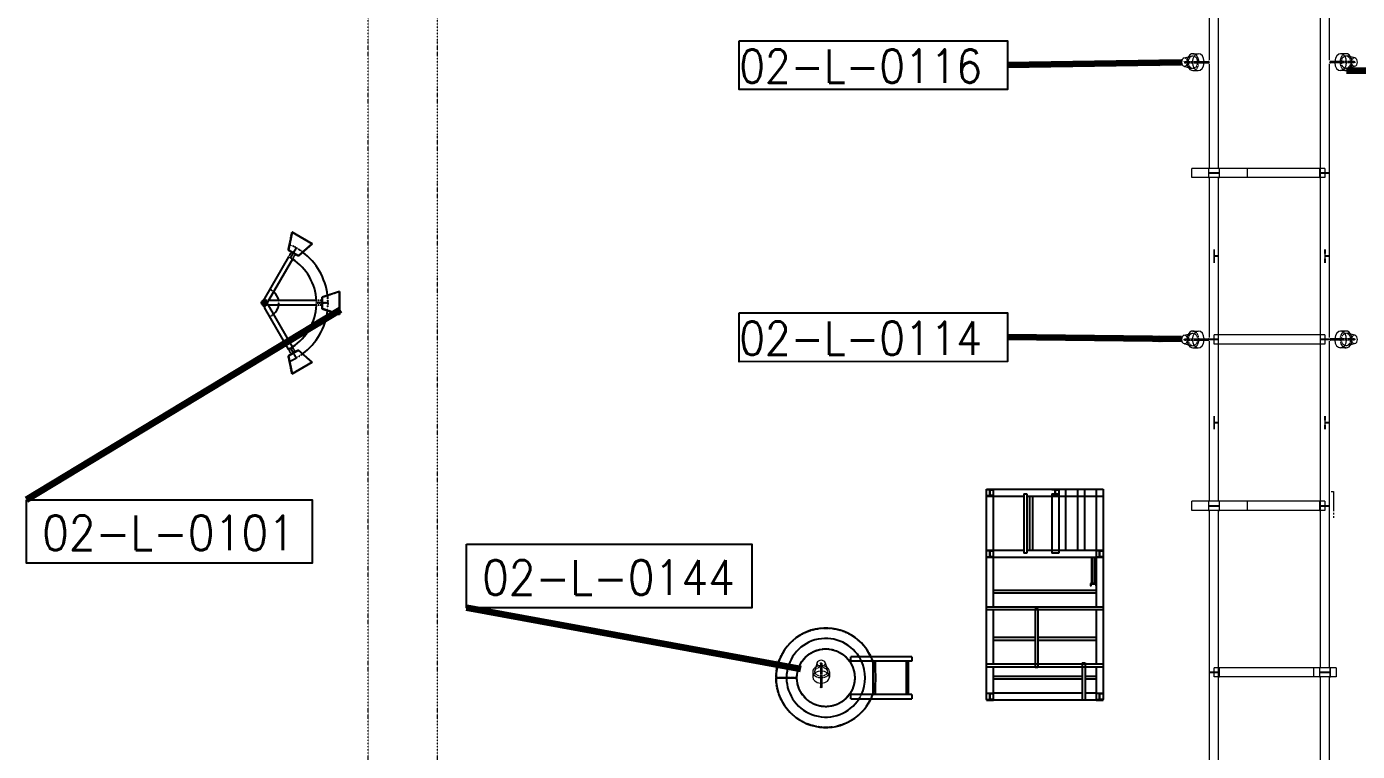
# Model space of a CAD drawing. Header units: inches. Extents: x 19 to 689223, y 34 to 210034.
# Drawn here: x 124564 to 147594, y 136573 to 149116 of the extents above; entities that cross this region are included whole.
import ezdxf

# ---------------------------------------------------------------- set-up
doc = ezdxf.new("R2010")
doc.units = ezdxf.units.IN
doc.header["$MEASUREMENT"] = 0
for name, pattern in [('CABLEROUTEALL-EMBED 1_DWG$0$HIDDEN2', [0.1875, 0.125, -0.0625]), ('DIVIDE2', [0.625, 0.25, -0.125, 0, -0.125, 0, -0.125]), ('LIGHTINGLAYOUTPROGRESSUNIT-EMBED 1_DWG$0$HIDDEN2', [0.1875, 0.125, -0.0625])]:
    doc.linetypes.add(name, pattern=pattern)
for name, color, linetype in [('_Auto', 7, 'Continuous'), ('CABLEROUTEALL-EMBED 1_DWG$0$DwgTemplate', 7, 'Continuous'), ('Pointers', 136, 'Continuous'), ('照明平面设备层', 1, 'Continuous')]:
    doc.layers.add(name, color=color, linetype=linetype)
for name, color, linetype, lineweight in [('Layout', 6, 'Continuous', 20), ('Pipe Rack Lighting', 1, 'Continuous', 5), ('REV.C CLOUD', 2, 'Continuous', 20)]:
    doc.layers.add(name, color=color, linetype=linetype, lineweight=lineweight)
doc.styles.add('HZTXT', font='txt_qlt.shx', dxfattribs={"width": 0.7, "bigfont": 'hztxt.shx'})
doc.styles.get("Standard").update_dxf_attribs({"font": 'arial.ttf'})
doc.dimstyles.new('ANSI_L', dxfattribs={"dimtxt": 0.18, "dimasz": 0.18, "dimexe": 0.18, "dimexo": 0.0625, "dimgap": 0.09, "dimtad": 0, "dimtih": 1, "dimtoh": 1, "dimdec": 4, "dimzin": 0, "dimdsep": 46, "dimtxsty": 'Standard', "dimcen": 0.09, "dimadec": 0, "dimazin": 0, "dimtfac": 1, "dimtdec": 4, "dimtofl": 0, "dimtmove": 0, "dimatfit": 3, "dimfxl": 1, "dimtolj": 1, "dimtzin": 0, "dimarcsym": 0})
doc.dimstyles.new('ISO-25', dxfattribs={"dimtxt": 1000, "dimasz": 2.5, "dimexe": 1.25, "dimexo": 0.625, "dimtad": 1, "dimlfac": 1.016, "dimtxsty": 'HZTXT', "dimcen": 2.5, "dimclrd": 4, "dimclre": 4, "dimclrt": 4, "dimadec": 4, "dimazin": 0, "dimtfac": 1, "dimtmove": 0, "dimatfit": 3, "dimfxl": 1, "dimlwd": -1, "dimlwe": -1, "dimarcsym": 0})

# ---------------------------------------------------------------- blocks, each defined once
blk = doc.blocks.new('Tower Light Type 2')
at = {"layer": '照明平面设备层', "color": 1, "linetype": 'CABLEROUTEALL-EMBED 1_DWG$0$HIDDEN2'}
for p, q in [((-401, 2598), (399, 2598)), ((399, 2598), (-401, 2598)), ((-201, 1998), (-401, 2598)), ((-201, 1998), (-401, 2598)), ((399, 2598), (199, 1998)), ((399, 2598), (199, 1998)), ((199, 1998), (-201, 1998)), ((-201, 1998), (199, 1998)), ((80, 2000), (-80, 2000)), ((-80, 2000), (0, 2000)), ((80, 2000), (-80, 2000)), ((-80, 2000), (0, 2000)), ((-80, 2000), (-80, 1798)), ((0, 2200), (0, 1998)), ((0, 1800), (0, 2200)), ((0, 2200), (0, 1998)), ((0, 1800), (0, 2200)), ((0, 2000), (80, 2000)), ((0, 2000), (80, 2000)), ((80, 2000), (80, 1798)), ((-2452, 954), (-2052, 1646)), ((-2052, 1646), (-2452, 954)), ((-2052, 1646), (-1632, 1173)), ((-2052, 1646), (-1632, 1173)), ((0, 1817), (0, 1800)), ((0, 1817), (0, 1800)), ((1632, 1173), (2052, 1646)), ((1632, 1173), (2052, 1646)), ((2052, 1646), (2452, 954)), ((2452, 954), (2052, 1646)), ((-1832, 827), (-2452, 954)), ((-1832, 827), (-2452, 954)), ((-1732, 1000), (-1905, 1100)), ((-1905, 1100), (-1732, 1000)), ((-1732, 1000), (-1905, 1100)), ((-1905, 1100), (-1732, 1000)), ((-1632, 1173), (-1832, 827)), ((-1832, 827), (-1632, 1173)), ((-1692, 1069), (-1772, 931)), ((-1692, 1069), (-1772, 931)), ((-1772, 931), (-1597, 830)), ((-1732, 1000), (-1559, 900)), ((-1732, 1000), (-1559, 900)), ((-1692, 1069), (-1517, 968)), ((1692, 1069), (1517, 968)), ((1559, 900), (1905, 1100)), ((1559, 900), (1905, 1100)), ((1772, 931), (1597, 830)), ((1832, 827), (1632, 1173)), ((1632, 1173), (1832, 827)), ((1692, 1069), (1772, 931)), ((1692, 1069), (1772, 931)), ((1905, 1100), (1732, 1000)), ((1905, 1100), (1732, 1000)), ((2452, 954), (1832, 827)), ((2452, 954), (1832, 827)), ((-1559, 900), (-1573, 908)), ((-1559, 900), (-1573, 908)), ((1573, 908), (1559, 900)), ((1573, 908), (1559, 900)), ((-160, 0), (-40, 69)), ((-160, 0), (-40, -69)), ((-80, 139), (40, 69)), ((-80, 139), (-80, 0)), ((80, 0), (-80, 0)), ((-80, 0), (0, 0)), ((0, 0), (-80, 0)), ((-80, 0), (80, 0)), ((80, 139), (-40, 69)), ((40, 69), (-40, -69)), ((-40, -69), (40, 69)), ((40, -69), (-40, 69)), ((-40, 69), (0, 0)), ((0, 0), (-40, 69)), ((-40, 69), (40, -69)), ((-40, -69), (0, 0)), ((0, 0), (-40, -69)), ((0, 0), (40, 69)), ((40, 69), (0, 0)), ((0, 0), (80, 0)), ((80, 0), (0, 0)), ((0, 0), (40, -69)), ((40, -69), (0, 0)), ((160, 0), (40, 69)), ((160, 0), (40, -69)), ((80, 139), (80, 0))]:
    blk.add_line(p, q, dxfattribs=at)
at = {"layer": '照明平面设备层', "color": 1, "linetype": 'Continuous'}
for p, q in [((399, 2598), (-401, 2598)), ((-401, 2598), (399, 2598)), ((-401, 2598), (-201, 1998)), ((-401, 2598), (-201, 1998)), ((199, 1998), (399, 2598)), ((399, 2598), (199, 1998)), ((-201, 1998), (199, 1998)), ((199, 1998), (-201, 1998)), ((0, 1998), (0, 1817)), ((0, 1998), (0, 1817)), ((-2052, 1646), (-2452, 954)), ((-2452, 954), (-2052, 1646)), ((-1632, 1173), (-2052, 1646)), ((-2052, 1646), (-1632, 1173)), ((-80, 1798), (-80, 139)), ((80, 1798), (80, 139)), ((2052, 1646), (1632, 1173)), ((2052, 1646), (1632, 1173)), ((2452, 954), (2052, 1646)), ((2052, 1646), (2452, 954)), ((-2452, 954), (-1832, 827)), ((-2452, 954), (-1832, 827)), ((-1832, 827), (-1632, 1173)), ((-1632, 1173), (-1832, 827)), ((-1573, 908), (-1732, 1000)), ((-1573, 908), (-1732, 1000)), ((-1517, 968), (-80, 139)), ((1517, 968), (80, 139)), ((1732, 1000), (1573, 908)), ((1732, 1000), (1573, 908)), ((1632, 1173), (1832, 827)), ((1832, 827), (1632, 1173)), ((1832, 827), (2452, 954)), ((2452, 954), (1832, 827)), ((-1597, 830), (-160, 0)), ((1597, 830), (160, 0))]:
    blk.add_line(p, q, dxfattribs=at)
blk.add_circle((0, 0), 100, dxfattribs=at)
blk.add_circle((0, 0), 100, dxfattribs=at)
for radius, start, end in [(2200, 96.8607, 143.1743), (2200, 36.8257, 83.1804), (1800, 92.5473, 147.4527), (1800, 32.5473, 87.4527), (500, 99.2069, 140.7931), (500, 99.2069, 140.7931), (500, 39.2069, 80.7931), (500, 39.2069, 80.7931)]:
    blk.add_arc((0, 0), radius, start, end, dxfattribs=at)
at = {"layer": '照明平面设备层', "color": 1, "linetype": 'CABLEROUTEALL-EMBED 1_DWG$0$HIDDEN2'}
for radius, start, end in [(2200, 90, 96.8607), (2200, 83.1804, 90), (1800, 90, 92.5473), (1800, 87.4527, 90), (2200, 150, 156.8257), (2200, 143.1743, 150), (1800, 147.4527, 150), (1800, 30, 32.5473), (2200, 30, 36.8257), (2200, 23.1743, 30), (1800, 150, 152.5473), (500, 80.7931, 99.2069), (500, 80.7931, 99.2069), (1800, 27.4527, 30), (500, 140.7931, 159.2069), (500, 140.7931, 159.2069), (500, 20.7931, 39.2069), (500, 20.7931, 39.2069)]:
    blk.add_arc((0, 0), radius, start, end, dxfattribs=at)

msp = doc.modelspace()

# ---------------------------------------------------------------- linework, layer by layer
at = {"layer": '_Auto', "color": 7, "linetype": 'Continuous'}
for points in [[(136897.6876, 148870.8771), (141538.6789, 148871.6437), (141538.6789, 148028.8119), (136897.6876, 148028.0452)], [(136897.6876, 144159.7326), (141538.6789, 144160.4992), (141538.6789, 143317.6674), (136897.6876, 143316.9008)], [(124563.9424, 140928.7233), (129502.9668, 140928.7233), (129502.9668, 139831.1623), (124563.9424, 139831.1623)], [(132176.5625, 140156.1605), (137115.5869, 140156.1605), (137115.5869, 139058.5995), (132176.5625, 139058.5995)]]:
    msp.add_lwpolyline(points, close=True, dxfattribs=at)
at = {"layer": 'CABLEROUTEALL-EMBED 1_DWG$0$DwgTemplate', "color": 9, "linetype": 'Continuous'}
for p, q in [((141177.3355, 141101.0364), (141177.3355, 141109.6755)), ((141177.3355, 141109.6755), (141297.322, 141109.6755)), ((141177.3355, 141109.6755), (142425.1949, 141109.6755)), ((141177.3355, 140989.689), (141177.3355, 141109.6755)), ((141177.3355, 139071.3452), (141177.3355, 141109.6755)), ((141177.3355, 141109.6755), (141297.322, 141109.6755)), ((141234.2091, 141101.0364), (141177.3355, 141101.0364)), ((141177.3355, 140998.328), (141234.2091, 140998.328)), ((141177.3355, 140998.328), (141177.3355, 140989.689)), ((141177.3355, 140989.689), (141297.322, 140989.689)), ((141177.3355, 140989.689), (141823.8227, 140989.689)), ((141234.2091, 140998.328), (141234.2091, 141101.0364)), ((141240.4484, 141101.0364), (141297.322, 141101.0364)), ((141240.4484, 140998.328), (141240.4484, 141101.0364)), ((141297.322, 140998.328), (141240.4484, 140998.328)), ((141297.322, 141109.6755), (141297.322, 141101.0364)), ((141297.322, 139071.3452), (141297.322, 141109.6755)), ((141297.322, 140989.689), (141297.322, 140998.328)), ((141823.8227, 141028.3688), (141823.8227, 140005.7634)), ((141823.8227, 141028.3688), (141874.6969, 141028.3688)), ((141874.6969, 141028.3688), (141874.6969, 140005.7634)), ((141874.6969, 140989.689), (142425.1949, 140989.689)), ((141919.8119, 140989.689), (141919.8119, 140053.7945)), ((141970.6861, 140989.689), (141970.6861, 140053.7945)), ((142305.2084, 141101.0364), (142305.2084, 141109.6755)), ((142305.2084, 141109.6755), (142425.1949, 141109.6755)), ((142362.082, 141101.0364), (142305.2084, 141101.0364)), ((142305.2084, 141028.3688), (142305.2084, 140005.7634)), ((142305.2084, 141028.3688), (142425.1949, 141028.3688)), ((142305.2084, 140998.328), (142362.082, 140998.328)), ((142305.2084, 140998.328), (142305.2084, 140989.689)), ((142305.2084, 140989.689), (142425.1949, 140989.689)), ((142362.082, 140998.328), (142362.082, 141101.0364)), ((142368.3213, 141101.0364), (142425.1949, 141101.0364)), ((142368.3213, 140998.328), (142368.3213, 141101.0364)), ((142425.1949, 140998.328), (142368.3213, 140998.328)), ((142425.1949, 141109.6755), (142425.1949, 140989.689)), ((142425.1949, 141109.6755), (142425.1949, 141101.0364)), ((142425.1949, 141109.6755), (143193.1084, 141109.6755)), ((142425.1949, 141109.6755), (142545.1814, 141109.6755)), ((142425.1949, 141028.3688), (142425.1949, 140005.7634)), ((142425.1949, 140989.689), (142425.1949, 140998.328)), ((142425.1949, 140989.689), (143193.1084, 140989.689)), ((142545.1814, 141109.6755), (142545.1814, 140053.7945)), ((142749.1584, 141109.6755), (142869.1449, 141109.6755)), ((142749.1584, 141109.6755), (142749.1584, 140053.7945)), ((142869.1449, 141109.6755), (142869.1449, 140053.7945)), ((143073.1219, 141109.6755), (143193.1084, 141109.6755)), ((143073.1219, 141109.6755), (143073.1219, 140053.7945)), ((143193.1084, 141109.6755), (143193.1084, 140053.7945)), ((143193.1084, 141109.6755), (143193.1084, 140989.689)), ((141177.3355, 139933.808), (141177.3355, 140053.7945)), ((141177.3355, 140053.7945), (141823.8227, 140053.7945)), ((141177.3355, 140045.1554), (141177.3355, 140053.7945)), ((141177.3355, 140053.7945), (141297.322, 140053.7945)), ((141234.2091, 140045.1554), (141177.3355, 140045.1554)), ((141234.2091, 139942.447), (141234.2091, 140045.1554)), ((141240.4484, 140045.1554), (141297.322, 140045.1554)), ((141240.4484, 139942.447), (141240.4484, 140045.1554)), ((141297.322, 140053.7945), (141297.322, 140045.1554)), ((141874.6969, 140053.7945), (143193.1813, 140053.7945)), ((143073.1219, 140053.7945), (143193.1084, 140053.7945)), ((143073.1219, 140053.7945), (143073.1219, 139071.3452)), ((143073.1219, 140053.7945), (143193.1084, 140053.7945)), ((143073.1219, 140045.1554), (143073.1219, 140053.7945)), ((143129.9955, 140045.1554), (143073.1219, 140045.1554)), ((143129.9955, 139942.447), (143129.9955, 140045.1554)), ((143136.2348, 139942.447), (143136.2348, 140045.1554)), ((143136.2348, 140045.1554), (143193.1084, 140045.1554)), ((143193.1084, 140053.7945), (143193.1084, 139071.3452)), ((143193.1084, 140053.7945), (143193.1084, 140045.1554)), ((143193.1813, 140053.7945), (143193.1813, 139933.808)), ((141177.3355, 139942.447), (141177.3355, 139933.808)), ((141177.3355, 139942.447), (141234.2091, 139942.447)), ((141177.3355, 139933.808), (143193.1813, 139933.808)), ((141177.3355, 139933.808), (141297.322, 139933.808)), ((141297.322, 139942.447), (141240.4484, 139942.447)), ((141297.322, 139933.808), (141297.322, 139942.447)), ((141874.6969, 140005.7634), (141823.8227, 140005.7634)), ((142425.1949, 140005.7634), (142305.2084, 140005.7634)), ((142997.3953, 139477.7864), (142997.3953, 139933.808)), ((143007.6354, 139477.7864), (143007.6354, 139933.808)), ((143046.1578, 139933.808), (143046.1578, 139477.7864)), ((143073.1219, 139942.447), (143129.9955, 139942.447)), ((143073.1219, 139942.447), (143073.1219, 139933.808)), ((143073.1219, 139933.808), (143193.1084, 139933.808)), ((143193.1084, 139942.447), (143136.2348, 139942.447)), ((143193.1084, 139933.808), (143193.1084, 139942.447)), ((143073.1219, 139359.3127), (141297.322, 139359.3127)), ((142977.4295, 139477.7864), (142977.4295, 139439.264)), ((143073.1219, 139477.7864), (142977.4295, 139477.7864)), ((142977.4295, 139439.264), (142984.6464, 139439.264)), ((142984.6464, 139439.264), (142984.6464, 139474.7387)), ((142984.6464, 139474.7387), (143067.7377, 139474.7387)), ((143067.7377, 139474.7387), (143067.7377, 139439.264)), ((143067.7377, 139439.264), (143073.1219, 139439.264)), ((143073.1219, 139308.4384), (141297.322, 139308.4384)), ((141177.3355, 139020.4709), (141177.3355, 139071.3452)), ((143193.1084, 139071.3452), (141177.3355, 139071.3452)), ((143193.1084, 139020.4709), (141177.3355, 139020.4709)), ((141177.3355, 138082.6566), (141177.3355, 139020.4709)), ((141297.322, 138082.6566), (141297.322, 139020.4709)), ((142015.8375, 139045.4739), (142015.8375, 138022.8684)), ((142015.8375, 139045.4739), (142066.7118, 139045.4739)), ((142066.7118, 139045.4739), (142066.7118, 138022.8684)), ((143073.1219, 139020.4709), (143073.1219, 138082.6566)), ((143193.1084, 139071.3452), (143193.1084, 139020.4709)), ((143193.1084, 139020.4709), (143193.1084, 138082.6566)), ((142015.8375, 138543.4047), (141297.322, 138543.4047)), ((142015.8375, 138492.5304), (141297.322, 138492.5304)), ((143073.1219, 138543.4047), (142066.7118, 138543.4047)), ((143073.1219, 138492.5304), (142066.7118, 138492.5304)), ((139881.4816, 138206.9626), (138827.1905, 138206.9626)), ((138827.1905, 138134.0108), (138827.1905, 138206.9626)), ((139881.4816, 138206.9626), (139881.4816, 138134.0108)), ((139881.4816, 138134.0108), (138827.1905, 138134.0108)), ((139209.5573, 138134.0108), (139209.5573, 137558.0757)), ((139209.5573, 138134.0108), (139247.953, 138134.0108)), ((139247.953, 138134.0108), (139247.953, 137558.0757)), ((139785.4924, 138134.0108), (139785.4924, 137558.0757)), ((139785.4924, 138134.0108), (139823.888, 138134.0108)), ((139823.888, 137558.0757), (139823.888, 138134.0108)), ((141177.3355, 138031.7823), (141177.3355, 138082.6566)), ((143193.1084, 138082.6566), (141177.3355, 138082.6566)), ((141177.3355, 137582.073), (141177.3355, 138031.7823)), ((143193.1084, 138031.7823), (141177.3355, 138031.7823)), ((141297.322, 137582.073), (141297.322, 138031.7823)), ((142066.7118, 138022.8684), (142015.8375, 138022.8684)), ((142831.7456, 138107.7254), (142882.6198, 138107.7254)), ((142831.7456, 138107.7254), (142831.7456, 137462.0865)), ((142882.6198, 138107.7254), (142882.6198, 137462.0865)), ((143073.1219, 138031.7823), (143073.1219, 137582.073)), ((143193.1084, 138082.6566), (143193.1084, 138031.7823)), ((143193.1084, 138031.7823), (143193.1084, 137582.073)), ((142831.7456, 137871.4804), (141297.322, 137871.4804)), ((142831.7456, 137820.6061), (141297.322, 137820.6061)), ((143073.1219, 137871.4804), (142882.6198, 137871.4804)), ((143073.1219, 137820.6061), (142882.6198, 137820.6061)), ((139881.4816, 137558.0757), (138827.1905, 137558.0757)), ((138827.1905, 137485.1239), (138827.1905, 137558.0757)), ((139247.953, 137558.0757), (139209.5573, 137558.0757)), ((139823.888, 137558.0757), (139785.4924, 137558.0757)), ((139881.4816, 137558.0757), (139881.4816, 137485.1239)), ((141177.3355, 137582.073), (141297.322, 137582.073)), ((141177.3355, 137573.434), (141177.3355, 137582.073)), ((141177.3355, 137470.7255), (141177.3355, 137573.434)), ((141234.2091, 137573.434), (141177.3355, 137573.434)), ((141177.3355, 137470.7255), (141177.3355, 137573.434)), ((141234.2091, 137470.7255), (141234.2091, 137573.434)), ((141240.4484, 137573.434), (141297.322, 137573.434)), ((141240.4484, 137470.7255), (141240.4484, 137573.434)), ((142831.7456, 137582.073), (141297.322, 137582.073)), ((141297.322, 137582.073), (141297.322, 137573.434)), ((141297.322, 137470.7255), (141297.322, 137573.434)), ((143073.1219, 137582.073), (142882.6198, 137582.073)), ((143073.1219, 137573.434), (143073.1219, 137582.073)), ((143073.1219, 137582.073), (143193.1084, 137582.073)), ((143129.9955, 137573.434), (143073.1219, 137573.434)), ((143073.1219, 137573.434), (143073.1219, 137470.7255)), ((143129.9955, 137470.7255), (143129.9955, 137573.434)), ((143136.2348, 137573.434), (143193.1084, 137573.434)), ((143136.2348, 137470.7255), (143136.2348, 137573.434)), ((143193.1084, 137582.073), (143193.1084, 137573.434)), ((143193.1084, 137573.434), (143193.1084, 137470.7255)), ((143193.1084, 137573.434), (143193.1084, 137470.7255)), ((138827.1905, 137485.1239), (139881.4816, 137485.1239)), ((141177.3355, 137470.7255), (141234.2091, 137470.7255)), ((141177.3355, 137470.7255), (141177.3355, 137462.0865)), ((141177.3355, 137462.0865), (141297.322, 137462.0865)), ((141297.322, 137470.7255), (141240.4484, 137470.7255)), ((141297.322, 137462.0865), (141297.322, 137470.7255)), ((142831.7456, 137462.0865), (141297.322, 137462.0865)), ((142882.6198, 137462.0865), (142831.7456, 137462.0865)), ((143073.1219, 137462.0865), (142882.6198, 137462.0865)), ((143073.1219, 137470.7255), (143129.9955, 137470.7255)), ((143073.1219, 137470.7255), (143073.1219, 137462.0865)), ((143073.1219, 137462.0865), (143193.1084, 137462.0865)), ((143193.1084, 137470.7255), (143136.2348, 137470.7255)), ((143193.1084, 137462.0865), (143193.1084, 137470.7255))]:
    msp.add_line(p, q, dxfattribs=at)
at = {"layer": 'CABLEROUTEALL-EMBED 1_DWG$0$DwgTemplate', "color": 5, "linetype": 'CABLEROUTEALL-EMBED 1_DWG$0$HIDDEN2'}
msp.add_line((137894.0255, 137847.0744), (137534.0661, 137847.0744), dxfattribs=at)
at = {"layer": 'CABLEROUTEALL-EMBED 1_DWG$0$DwgTemplate', "color": 5, "linetype": 'Continuous'}
msp.add_line((137534.0661, 137847.0744), (137894.0255, 137847.0744), dxfattribs=at)
at = {"layer": 'CABLEROUTEALL-EMBED 1_DWG$0$DwgTemplate', "color": 5, "linetype": 'CABLEROUTEALL-EMBED 1_DWG$0$HIDDEN2'}
for radius in [860.6143, 500.6548]:
    msp.add_circle((138394.6804, 137847.0744), radius, dxfattribs=at)
at = {"layer": 'CABLEROUTEALL-EMBED 1_DWG$0$DwgTemplate', "color": 5, "linetype": 'Continuous'}
msp.add_circle((138394.6804, 137847.0744), 500.6548, dxfattribs=at)
for radius, start, end in [(860.6143, 24.71948195, 180), (680.6345, 31.92130234, 180), (680.6345, 334.87453641, 24.93386999), (860.6143, 18.76338529, 19.47581054), (860.6143, 352.51072436, 7.48927564), (860.6143, 180, 335.12928017), (680.6345, 180, 327.87393836), (860.6143, 340.37849557, 341.23661471)]:
    msp.add_arc((138394.6804, 137847.0744), radius, start, end, dxfattribs=at)
at = {"layer": 'CABLEROUTEALL-EMBED 1_DWG$0$DwgTemplate', "color": 5, "linetype": 'CABLEROUTEALL-EMBED 1_DWG$0$HIDDEN2'}
for radius, start, end in [(680.6345, 24.93386999, 31.92130234), (860.6143, 19.47581054, 24.71948195), (860.6143, 7.48927564, 18.76338529), (860.6143, 341.23661471, 352.51072436), (680.6345, 327.87393836, 334.87453641), (860.6143, 335.12928017, 340.37849557)]:
    msp.add_arc((138394.6804, 137847.0744), radius, start, end, dxfattribs=at)
at = {"layer": 'Layout', "linetype": 'DIVIDE2', "ltscale": 10}
for p, q in [((130473.5735, 122592.1858), (130473.5735, 170592.1858)), ((131673.5735, 122592.1858), (131673.5735, 170592.1858))]:
    msp.add_line(p, q, dxfattribs=at)
at = {"layer": 'Layout', "color": 6, "linetype": 'Continuous'}
for p, q in [((145033.653, 148532.843), (145033.653, 149460.7344)), ((145192.1311, 146660.298), (145192.1311, 149460.7344)), ((146953.4366, 146581.0589), (146953.4366, 149460.7344)), ((147111.9148, 148532.843), (147111.9148, 149460.7344)), ((145033.653, 146660.298), (145033.653, 148468.8422)), ((147111.9148, 146581.0589), (147111.9148, 148468.8422)), ((145688.8271, 146660.298), (144728.9353, 146660.298)), ((144728.9353, 146501.8198), (144728.9353, 146660.298)), ((145688.8271, 146501.8198), (144728.9353, 146501.8198)), ((145025.9729, 146660.298), (145016.2204, 146660.298)), ((145016.2204, 146660.298), (145016.2204, 146501.8198)), ((145016.2204, 146501.8198), (145025.9729, 146501.8198)), ((145025.9729, 146584.0456), (145025.9729, 146660.298)), ((145199.8112, 146584.0456), (145025.9729, 146584.0456)), ((145025.9729, 146578.0722), (145199.8112, 146578.0722)), ((145025.9729, 146501.8198), (145025.9729, 146578.0722)), ((145033.653, 143733.3838), (145033.653, 146501.8198)), ((145192.1311, 143704.3701), (145192.1311, 146501.8198)), ((145199.8112, 146660.298), (145199.8112, 146584.0456)), ((145209.5637, 146660.298), (145199.8112, 146660.298)), ((145199.8112, 146578.0722), (145199.8112, 146501.8198)), ((145199.8112, 146501.8198), (145209.5637, 146501.8198)), ((145209.5637, 146501.8198), (145209.5637, 146660.298)), ((145688.8271, 146660.298), (145688.8271, 146501.8198)), ((147032.6757, 146660.298), (145688.8271, 146660.298)), ((147032.6757, 146501.8198), (145688.8271, 146501.8198)), ((146936.004, 146660.298), (146936.004, 146501.8198)), ((146945.7565, 146660.298), (146936.004, 146660.298)), ((146936.004, 146501.8198), (146945.7565, 146501.8198)), ((146945.7565, 146584.0456), (146945.7565, 146660.298)), ((147115.8503, 146584.0456), (146945.7565, 146584.0456)), ((146945.7565, 146501.8198), (146945.7565, 146578.0722)), ((146945.7565, 146578.0722), (147115.8503, 146578.0722)), ((147111.9148, 146581.0589), (146953.4366, 146581.0589)), ((146953.4366, 143704.3701), (146953.4366, 146581.0589)), ((146953.4366, 146581.0589), (147111.9148, 146581.0589)), ((147032.6757, 146660.298), (147032.6757, 146501.8198)), ((147111.9148, 143733.3838), (147111.9148, 146581.0589)), ((145112.892, 145189.124), (145112.892, 145259.5969)), ((145116.7316, 145189.124), (145112.892, 145189.124)), ((145112.892, 145189.124), (145112.892, 145144.2079)), ((145112.892, 145144.2079), (145184.8839, 145144.2079)), ((145112.892, 145144.2079), (145112.892, 145099.2349)), ((145184.8839, 145144.2079), (145112.892, 145144.2079)), ((145112.892, 145028.9646), (145112.892, 145099.2349)), ((145112.892, 145099.2349), (145116.7316, 145099.2349)), ((145116.7316, 145259.5969), (145116.7316, 145189.124)), ((145116.7316, 145146.6034), (145116.7316, 145189.124)), ((145184.8839, 145146.6034), (145116.7316, 145146.6034)), ((145116.7316, 145099.2349), (145116.7316, 145141.8093)), ((145116.7316, 145141.8093), (145184.8839, 145141.8093)), ((145116.7316, 145099.2349), (145116.7316, 145028.9646)), ((145184.8839, 145146.6034), (145184.8839, 145150.3619)), ((145184.8839, 145144.2079), (145184.8839, 145146.6034)), ((145184.8839, 145141.8093), (145184.8839, 145144.2079)), ((145184.8839, 145138.0616), (145184.8839, 145141.8093)), ((147032.6757, 145189.124), (147032.6757, 145259.5969)), ((147032.6757, 145189.124), (147032.6757, 145144.2079)), ((147036.5153, 145189.124), (147032.6757, 145189.124)), ((147104.6676, 145144.2079), (147032.6757, 145144.2079)), ((147032.6757, 145144.2079), (147032.6757, 145099.2349)), ((147032.6757, 145144.2079), (147104.6676, 145144.2079)), ((147032.6757, 145028.9646), (147032.6757, 145099.2349)), ((147032.6757, 145099.2349), (147036.5153, 145099.2349)), ((147036.5153, 145259.5969), (147036.5153, 145189.124)), ((147036.5153, 145146.6034), (147036.5153, 145189.124)), ((147104.6676, 145146.6034), (147036.5153, 145146.6034)), ((147036.5153, 145099.2349), (147036.5153, 145141.8093)), ((147036.5153, 145141.8093), (147104.6676, 145141.8093)), ((147036.5153, 145099.2349), (147036.5153, 145028.9646)), ((147104.6676, 145146.6034), (147104.6676, 145150.3619)), ((147104.6676, 145144.2079), (147104.6676, 145146.6034)), ((147104.6676, 145141.8093), (147104.6676, 145144.2079)), ((147104.6676, 145138.0616), (147104.6676, 145141.8093)), ((147032.6757, 143780.6225), (145112.892, 143780.6225)), ((145112.892, 143622.1443), (145112.892, 143780.6225)), ((147032.6757, 143780.6225), (147032.6757, 143622.1443)), ((145033.653, 140900.947), (145033.653, 143669.383)), ((145192.1311, 143704.3701), (145033.9841, 143704.3701)), ((145033.9841, 143701.3834), (145192.1311, 143701.3834)), ((147032.6757, 143622.1443), (145112.892, 143622.1443)), ((145192.1311, 140900.947), (145192.1311, 143701.3834)), ((147111.5836, 143704.3701), (146953.4366, 143704.3701)), ((146953.4366, 143701.3834), (147111.5836, 143701.3834)), ((146953.4366, 140821.7079), (146953.4366, 143701.3834)), ((147036.5153, 143704.3701), (147036.5153, 143704.3235)), ((147036.5153, 143704.3235), (147036.5153, 143701.3834)), ((147104.6676, 143704.3676), (147104.6676, 143704.3701)), ((147104.6676, 143701.3834), (147104.6676, 143704.3676)), ((147111.9148, 140821.7079), (147111.9148, 143669.383)), ((145112.892, 142306.4618), (145112.892, 142376.9347)), ((145116.7316, 142376.9347), (145116.7316, 142306.4618)), ((147032.6757, 142306.4618), (147032.6757, 142376.9347)), ((147036.5153, 142376.9347), (147036.5153, 142306.4618)), ((145112.892, 142306.4618), (145112.892, 142261.5457)), ((145116.7316, 142306.4618), (145112.892, 142306.4618)), ((145184.8839, 142261.5457), (145112.892, 142261.5457)), ((145112.892, 142261.5457), (145112.892, 142216.5727)), ((145112.892, 142261.5457), (145184.8839, 142261.5457)), ((145112.892, 142216.5727), (145116.7316, 142216.5727)), ((145112.892, 142146.3024), (145112.892, 142216.5727)), ((145116.7316, 142263.9412), (145116.7316, 142306.4618)), ((145184.8839, 142263.9412), (145116.7316, 142263.9412)), ((145116.7316, 142216.5727), (145116.7316, 142259.1471)), ((145116.7316, 142259.1471), (145184.8839, 142259.1471)), ((145116.7316, 142216.5727), (145116.7316, 142146.3024)), ((145184.8839, 142263.9412), (145184.8839, 142267.6998)), ((145184.8839, 142261.5457), (145184.8839, 142263.9412)), ((145184.8839, 142259.1471), (145184.8839, 142261.5457)), ((145184.8839, 142255.3994), (145184.8839, 142259.1471)), ((147036.5153, 142306.4618), (147032.6757, 142306.4618)), ((147032.6757, 142306.4618), (147032.6757, 142261.5457)), ((147032.6757, 142261.5457), (147032.6757, 142216.5727)), ((147104.6676, 142261.5457), (147032.6757, 142261.5457)), ((147032.6757, 142261.5457), (147104.6676, 142261.5457)), ((147032.6757, 142216.5727), (147036.5153, 142216.5727)), ((147032.6757, 142146.3024), (147032.6757, 142216.5727)), ((147036.5153, 142263.9412), (147036.5153, 142306.4618)), ((147104.6676, 142263.9412), (147036.5153, 142263.9412)), ((147036.5153, 142216.5727), (147036.5153, 142259.1471)), ((147036.5153, 142259.1471), (147104.6676, 142259.1471)), ((147036.5153, 142216.5727), (147036.5153, 142146.3024)), ((147104.6676, 142263.9412), (147104.6676, 142267.6998)), ((147104.6676, 142261.5457), (147104.6676, 142263.9412)), ((147104.6676, 142259.1471), (147104.6676, 142261.5457)), ((147104.6676, 142255.3994), (147104.6676, 142259.1471)), ((147141.4794, 141073.1757), (147178.1099, 141073.1757)), ((147178.1099, 141073.1757), (147178.1099, 140732.438)), ((145688.8271, 140900.947), (144728.9353, 140900.947)), ((144728.9353, 140742.4688), (144728.9353, 140900.947)), ((145688.8271, 140742.4688), (144728.9353, 140742.4688)), ((145025.9729, 140900.947), (145016.2204, 140900.947)), ((145016.2204, 140900.947), (145016.2204, 140742.4688)), ((145016.2204, 140742.4688), (145025.9729, 140742.4688)), ((145025.9729, 140824.6946), (145025.9729, 140900.947)), ((145199.8112, 140824.6946), (145025.9729, 140824.6946)), ((145025.9729, 140818.7212), (145199.8112, 140818.7212)), ((145025.9729, 140742.4688), (145025.9729, 140818.7212)), ((145033.653, 137945.0191), (145033.653, 140742.4688)), ((145192.1311, 137945.0191), (145192.1311, 140742.4688)), ((145199.8112, 140900.947), (145199.8112, 140824.6946)), ((145209.5637, 140900.947), (145199.8112, 140900.947)), ((145199.8112, 140818.7212), (145199.8112, 140742.4688)), ((145199.8112, 140742.4688), (145209.5637, 140742.4688)), ((145209.5637, 140742.4688), (145209.5637, 140900.947)), ((145688.8271, 140900.947), (145688.8271, 140742.4688)), ((147032.6757, 140900.947), (145688.8271, 140900.947)), ((147032.6757, 140742.4688), (145688.8271, 140742.4688)), ((146945.7565, 140900.947), (146936.004, 140900.947)), ((146936.004, 140900.947), (146936.004, 140742.4688)), ((146936.004, 140742.4688), (146945.7565, 140742.4688)), ((146945.7565, 140824.6946), (146945.7565, 140900.947)), ((147115.8503, 140824.6946), (146945.7565, 140824.6946)), ((146945.7565, 140818.7212), (147115.8503, 140818.7212)), ((146945.7565, 140742.4688), (146945.7565, 140818.7212)), ((146953.4366, 140821.7079), (147111.9148, 140821.7079)), ((146953.4366, 138021.2715), (146953.4366, 140821.7079)), ((147111.9148, 140821.7079), (146953.4366, 140821.7079)), ((147032.6757, 140900.947), (147032.6757, 140742.4688)), ((147111.9148, 138021.2715), (147111.9148, 140821.7079)), ((147178.1099, 140699.8017), (147178.1099, 140674.8445)), ((147178.1099, 140642.2081), (147178.1099, 140617.251)), ((146840.6886, 138021.2715), (145112.892, 138021.2715)), ((145112.892, 137862.7934), (145112.892, 138021.2715)), ((145209.5637, 138021.2715), (145199.8112, 138021.2715)), ((145199.8112, 138021.2715), (145199.8112, 137945.0191)), ((145209.5637, 137862.7934), (145209.5637, 138021.2715)), ((147224.6453, 138021.2715), (146840.6886, 138021.2715)), ((146840.6886, 137862.7934), (146840.6886, 138021.2715)), ((146936.004, 138021.2715), (146936.004, 137862.7934)), ((146945.7565, 138021.2715), (146936.004, 138021.2715)), ((146945.7565, 137945.0191), (146945.7565, 138021.2715)), ((147119.5949, 138021.2715), (147119.5949, 137945.0191)), ((147129.3474, 138021.2715), (147119.5949, 138021.2715)), ((147129.3474, 137862.7934), (147129.3474, 138021.2715)), ((147224.6453, 138021.2715), (147224.6453, 137862.7934)), ((145199.8112, 137945.0191), (145029.7174, 137945.0191)), ((145029.7174, 137939.0457), (145199.8112, 137939.0457)), ((145192.1311, 137945.0191), (145033.653, 137945.0191)), ((145033.653, 135766.2816), (145033.653, 137942.0324)), ((145033.653, 137942.0324), (145192.1311, 137942.0324)), ((146840.6886, 137862.7934), (145112.892, 137862.7934)), ((145192.1311, 135141.596), (145192.1311, 137942.0324)), ((145199.8112, 137939.0457), (145199.8112, 137862.7934)), ((145199.8112, 137862.7934), (145209.5637, 137862.7934)), ((147224.6453, 137862.7934), (146840.6886, 137862.7934)), ((146936.004, 137862.7934), (146945.7565, 137862.7934)), ((147119.5949, 137945.0191), (146945.7565, 137945.0191)), ((146945.7565, 137939.0457), (147119.5949, 137939.0457)), ((146945.7565, 137862.7934), (146945.7565, 137939.0457)), ((146953.4366, 135141.596), (146953.4366, 137862.7934)), ((147111.9148, 135766.2816), (147111.9148, 137862.7934)), ((147119.5949, 137939.0457), (147119.5949, 137862.7934)), ((147119.5949, 137862.7934), (147129.3474, 137862.7934))]:
    msp.add_line(p, q, dxfattribs=at)
at = {"layer": 'Layout', "color": 9, "linetype": 'Continuous'}
for p, q in [((147104.6676, 143704.3674), (147104.6676, 143704.3699)), ((147104.6676, 143701.3832), (147104.6676, 143704.3674))]:
    msp.add_line(p, q, dxfattribs=at)
at = {"layer": 'Pipe Rack Lighting', "linetype": 'Continuous'}
for p, q in [((144593.9035, 148572.8105), (144666.7828, 148591.516)), ((144747.9565, 148647.1299), (144841.0533, 148647.1299)), ((147397.6112, 148647.1299), (147304.5144, 148647.1299)), ((144593.9035, 148428.8743), (144666.7828, 148410.1688)), ((144747.9565, 148354.5549), (144841.0533, 148354.5549)), ((144841.0533, 148513.033), (145016.9029, 148513.033)), ((144841.0533, 148488.6518), (145016.9029, 148488.6518)), ((147304.5144, 148513.033), (147128.6649, 148513.033)), ((147304.5144, 148488.6518), (147128.6649, 148488.6518)), ((147397.6112, 148354.5549), (147304.5144, 148354.5549)), ((144593.9035, 143773.3513), (144666.7828, 143792.0568)), ((144747.9565, 143847.6707), (144841.0533, 143847.6707)), ((144841.0533, 143713.5738), (145016.9029, 143713.5738)), ((147304.5144, 143713.5738), (147128.6649, 143713.5738)), ((147397.6112, 143847.6707), (147304.5144, 143847.6707)), ((147551.6643, 143773.3513), (147478.7849, 143792.0568)), ((144593.9035, 143629.4151), (144666.7828, 143610.7096)), ((144747.9565, 143555.0957), (144841.0533, 143555.0957)), ((144841.0533, 143689.1926), (145016.9029, 143689.1926)), ((147304.5144, 143689.1926), (147128.6649, 143689.1926)), ((147397.6112, 143555.0957), (147304.5144, 143555.0957)), ((147551.6643, 143629.4151), (147478.7849, 143610.7096)), ((138167.4867, 137952.3618), (138167.4867, 137859.265)), ((138241.8061, 138106.4149), (138223.1006, 138033.5355)), ((138385.7423, 138106.4149), (138404.4478, 138033.5355)), ((138460.0617, 137952.3618), (138460.0617, 137859.265)), ((138301.5835, 137859.265), (138301.5835, 137683.4155)), ((138325.9648, 137859.265), (138325.9648, 137683.4155))]:
    msp.add_line(p, q, dxfattribs=at)
at = {"layer": 'Pipe Rack Lighting', "linetype": 'LIGHTINGLAYOUTPROGRESSUNIT-EMBED 1_DWG$0$HIDDEN2'}
for p, q in [((144666.7828, 148591.516), (144734.1028, 148608.7946)), ((147478.7849, 148591.516), (147411.4649, 148608.7946)), ((144603.1393, 148513.033), (144841.0533, 148513.033)), ((144603.1393, 148488.6518), (144841.0533, 148488.6518)), ((144666.7828, 148410.1688), (144734.1028, 148392.8902)), ((147542.4285, 148513.033), (147304.5144, 148513.033)), ((147542.4285, 148488.6518), (147304.5144, 148488.6518)), ((147478.7849, 148410.1688), (147411.4649, 148392.8902)), ((144603.1393, 143713.5738), (144841.0533, 143713.5738)), ((144666.7828, 143792.0568), (144734.1028, 143809.3354)), ((147542.4285, 143713.5738), (147304.5144, 143713.5738)), ((147478.7849, 143792.0568), (147411.4649, 143809.3354)), ((144603.1393, 143689.1926), (144841.0533, 143689.1926)), ((144666.7828, 143610.7096), (144734.1028, 143593.431)), ((147542.4285, 143689.1926), (147304.5144, 143689.1926)), ((147478.7849, 143610.7096), (147411.4649, 143593.431)), ((138223.1006, 138033.5355), (138205.822, 137966.2155)), ((138301.5835, 138097.1791), (138301.5835, 137859.265)), ((138325.9648, 138097.1791), (138325.9648, 137859.265)), ((138404.4478, 138033.5355), (138421.7263, 137966.2155))]:
    msp.add_line(p, q, dxfattribs=at)
at = {"layer": 'Pipe Rack Lighting', "color": 1, "linetype": 'Continuous'}
for p, q in [((147551.6643, 148572.8105), (147478.7849, 148591.516)), ((147551.6643, 148428.8743), (147478.7849, 148410.1688))]:
    msp.add_line(p, q, dxfattribs=at)
at = {"layer": 'Pipe Rack Lighting', "linetype": 'Continuous'}
for centre, major_axis, start_param, end_param in [((144603.1393, 148500.8424), (0, -73.1438), 3.321127005, 6.1036509558), ((144747.9565, 148500.8424), (0, -146.2875), 3.1415926536, 6.2831853072), ((144841.0533, 148500.8424), (0, -146.2875), 3.1415926536, 7.7705515474), ((144841.0533, 148500.8424), (0, 146.2875), 4.795819067, 6.2831853072), ((147304.5144, 148500.8424), (0, 146.2875), 3.1415926536, 7.7705515474), ((147397.6112, 148500.8424), (0, 146.2875), 3.1415926536, 6.2831853072), ((147304.5144, 148500.8424), (0, -146.2875), 4.795819067, 6.2831853072), ((144603.1393, 143701.3832), (0, -73.1438), 3.321127005, 6.1036509558), ((144747.9565, 143701.3832), (0, -146.2875), 3.1415926536, 6.2831853072), ((144841.0533, 143701.3832), (0, -146.2875), 3.1415926536, 7.7705515474), ((144841.0533, 143701.3832), (0, 146.2875), 4.795819067, 6.2831853072), ((147304.5144, 143701.3832), (0, 146.2875), 3.1415926536, 7.7705515474), ((147397.6112, 143701.3832), (0, 146.2875), 3.1415926536, 6.2831853072), ((147542.4285, 143701.3832), (0, 73.1438), 3.321127005, 6.1036509558), ((147304.5144, 143701.3832), (0, -146.2875), 4.795819067, 6.2831853072), ((138313.7742, 137859.265), (-146.2875, 0), 3.1415926536, 7.7705515474), ((138313.7742, 137952.3618), (-146.2875, 0), 3.1415926536, 6.2831853072), ((138313.7742, 138097.1791), (-73.1438, 0), 3.321127005, 6.1036509558), ((138313.7742, 137859.265), (146.2875, 0), 4.795819067, 6.2831853072)]:
    msp.add_ellipse(centre, major_axis=major_axis, ratio=0.7071067812, start_param=start_param, end_param=end_param, dxfattribs=at)
at = {"layer": 'Pipe Rack Lighting', "linetype": 'LIGHTINGLAYOUTPROGRESSUNIT-EMBED 1_DWG$0$HIDDEN2'}
for centre, major_axis, start_param, end_param in [((144603.1393, 148500.8424), (0, 73.1438), 2.9620583022, 6.2831853072), ((144603.1393, 148500.8424), (0, 73.1438), 0, 0.1795343514), ((144747.9565, 148500.8424), (0, 146.2875), 3.1415926536, 6.2831853072), ((147397.6112, 148500.8424), (0, -146.2875), 3.1415926536, 6.2831853072), ((144841.0533, 148500.8424), (0, -146.2875), 1.4873662402, 1.6542264134), ((147304.5144, 148500.8424), (0, 146.2875), 1.4873662402, 1.6542264134), ((144603.1393, 143701.3832), (0, 73.1438), 2.9620583022, 6.2831853072), ((144603.1393, 143701.3832), (0, 73.1438), 0, 0.1795343514), ((144747.9565, 143701.3832), (0, 146.2875), 3.1415926536, 6.2831853072), ((144841.0533, 143701.3832), (0, -146.2875), 1.4873662402, 1.6542264134), ((147304.5144, 143701.3832), (0, 146.2875), 1.4873662402, 1.6542264134), ((147397.6112, 143701.3832), (0, -146.2875), 3.1415926536, 6.2831853072), ((147542.4285, 143701.3832), (0, -73.1438), 2.9620583022, 6.2831853072), ((147542.4285, 143701.3832), (0, -73.1438), 0, 0.1795343514), ((138313.7742, 137952.3618), (146.2875, 0), 3.1415926536, 6.2831853072), ((138313.7742, 138097.1791), (73.1438, 0), 2.9620583022, 6.2831853072), ((138313.7742, 138097.1791), (73.1438, 0), 0, 0.1795343514), ((138313.7742, 137859.265), (-146.2875, 0), 1.4873662402, 1.6542264134)]:
    msp.add_ellipse(centre, major_axis=major_axis, ratio=0.7071067812, start_param=start_param, end_param=end_param, dxfattribs=at)
for centre, major_axis in [((144747.9565, 148500.8424), (0, 109.7156)), ((147397.6112, 148500.8424), (0, -109.7156)), ((144603.1393, 148500.8424), (0, 12.1906)), ((144603.1393, 143701.3832), (0, 12.1906)), ((144747.9565, 143701.3832), (0, 109.7156)), ((147397.6112, 143701.3832), (0, -109.7156)), ((147542.4285, 143701.3832), (0, -12.1906)), ((138313.7742, 137952.3618), (109.7156, 0)), ((138313.7742, 138097.1791), (12.1906, 0))]:
    msp.add_ellipse(centre, major_axis=major_axis, ratio=0.7071067812, dxfattribs=at)
at = {"layer": 'Pipe Rack Lighting', "color": 1, "linetype": 'LIGHTINGLAYOUTPROGRESSUNIT-EMBED 1_DWG$0$HIDDEN2'}
for start_param, end_param in [(2.9620583022, 6.2831853072), (0, 0.1795343514)]:
    msp.add_ellipse((147542.4285, 148500.8424), major_axis=(0, -73.1438), ratio=0.7071067812, start_param=start_param, end_param=end_param, dxfattribs=at)
at = {"layer": 'Pipe Rack Lighting', "color": 1, "linetype": 'Continuous'}
msp.add_ellipse((147542.4285, 148500.8424), major_axis=(0, 73.1438), ratio=0.7071067812, start_param=3.321127005, end_param=6.1036509558, dxfattribs=at)
at = {"layer": 'Pipe Rack Lighting', "linetype": 'Continuous'}
for centre, major_axis in [((145016.9029, 148500.8424), (0, -15.2383)), ((145016.9029, 148500.8424), (0, -15.2383)), ((145016.9029, 148500.8424), (0, 12.1906)), ((147128.6649, 148500.8424), (0, -15.2383)), ((147128.6649, 148500.8424), (0, -15.2383)), ((147128.6649, 148500.8424), (0, -12.1906)), ((145016.9029, 143701.3832), (0, -15.2383)), ((145016.9029, 143701.3832), (0, -15.2383)), ((145016.9029, 143701.3832), (0, 12.1906)), ((147128.6649, 143701.3832), (0, -15.2383)), ((147128.6649, 143701.3832), (0, -15.2383)), ((147128.6649, 143701.3832), (0, -12.1906)), ((138313.7742, 137683.4155), (15.2383, 0)), ((138313.7742, 137683.4155), (15.2383, 0)), ((138313.7742, 137683.4155), (12.1906, 0))]:
    msp.add_ellipse(centre, major_axis=major_axis, ratio=0.7071067812, dxfattribs=at)
at = {"layer": 'Pipe Rack Lighting', "color": 1, "linetype": 'LIGHTINGLAYOUTPROGRESSUNIT-EMBED 1_DWG$0$HIDDEN2'}
msp.add_ellipse((147542.4285, 148500.8424), major_axis=(0, -12.1906), ratio=0.7071067812, dxfattribs=at)

# ---------------------------------------------------------------- block references
at = {"layer": 'REV.C CLOUD', "xscale": 0.5, "yscale": 0.5, "zscale": 0.5, "rotation": 270}
msp.add_blockref('Tower Light Type 2', (128680.2154, 144333.3604), dxfattribs=at)

# ---------------------------------------------------------------- texts
at = {"layer": '_Auto', "color": 7, "style": 'HZTXT', "width": 0.9}
for s, height, p in [('02-L-0116', 575.9351, (136897.6876, 148145.1052)), ('02-L-0114', 575.9351, (136897.6876, 143433.9607)), ('02-L-0101', 600, (124832.3998, 140053.3157)), ('02-L-0144', 600, (132445.0199, 139280.7529))]:
    msp.add_text(s, height=height, dxfattribs=at).set_placement(p)

# ---------------------------------------------------------------- leaders
at = {"layer": '_Auto', "color": 136, "linetype": 'Continuous'}
for points in [[(129996.6604, 144215.251), (124563.9424, 140928.7233)], [(137963.9644, 137998.2628), (132176.5625, 139058.5995)]]:
    msp.add_leader(points, dimstyle='ANSI_L', override={"dimtxt": 3.175, "dimasz": 450, "dimgap": 1.5875, "dimlwd": 65535}, dxfattribs=at)
at = {"layer": 'Pointers'}
for points in [[(144551.4853, 148497.1352), (141538.6789, 148450.2278)], [(147407.2108, 148355.1862), (150143.3347, 148364.3259)], [(144551.4557, 143704.1437), (141538.6789, 143739.0833)]]:
    msp.add_leader(points, dimstyle='ISO-25', override={"dimasz": 400, "dimtad": 0, "dimclrd": 136, "dimlwd": 65534}, dxfattribs=at)

doc.saveas('drawing.dxf')
